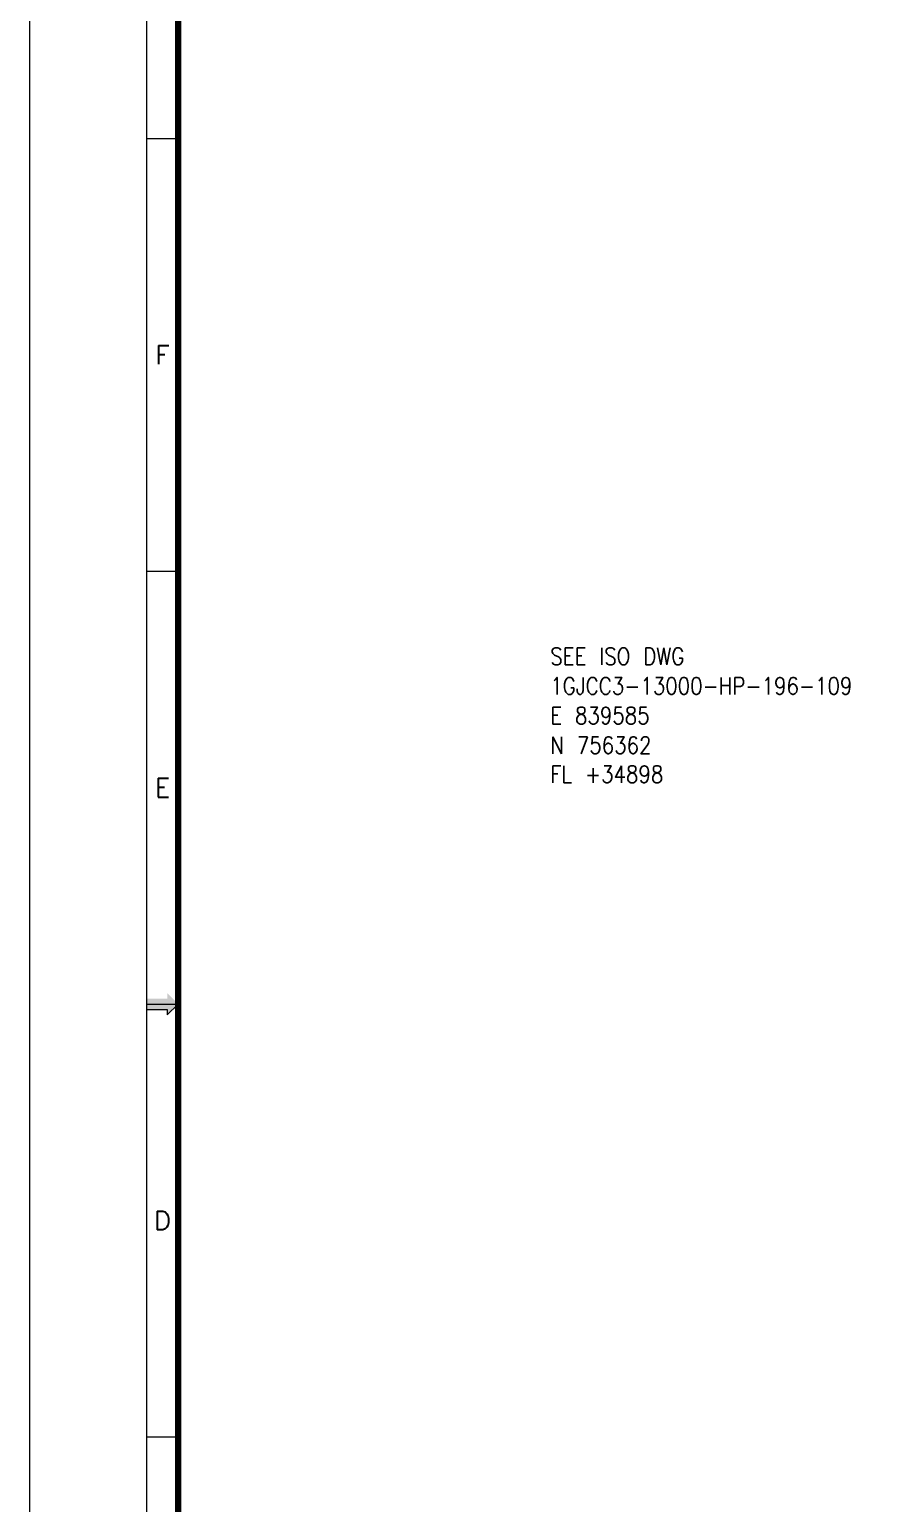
# Model space of a CAD drawing. Extents: x 0 to 841, y 0 to 594.
# Drawn here: x 0 to 133.4, y 217.8 to 451.6 of the extents above; entities that cross this region are included whole.
import ezdxf
from ezdxf.enums import TextEntityAlignment as Align

# ---------------------------------------------------------------- set-up
doc = ezdxf.new("R2010")
doc.units = 0
doc.header["$MEASUREMENT"] = 0
doc.layers.add('3', color=7, linetype='Continuous', lineweight=9)
doc.layers.add('T-TEXT1', color=7, linetype='Continuous', lineweight=9)
doc.styles.add('ROMANS', font='ROMANS')
doc.styles.add('TXT', font='txt.shx')

msp = doc.modelspace()

# ---------------------------------------------------------------- linework, layer by layer
at = {"layer": 'T-TEXT1', "color": 7, "linetype": 'Continuous', "lineweight": 0}
for p, q in [((18.6125, 434.2625), (23.575, 434.2625)), ((18.6125, 365.6375), (23.575, 365.6375)), ((18.6125, 297), (23.575, 297)), ((21.85, 295.275), (23.575, 297)), ((18.6125, 296.1375), (21.85, 296.1375)), ((21.85, 296.1375), (21.85, 295.275)), ((18.6125, 228.3625), (23.575, 228.3625))]:
    msp.add_line(p, q, dxfattribs=at)
msp.add_lwpolyline([(0, 0), (841, 0), (841, 594), (0, 594), (0, 0)], dxfattribs=at)
msp.add_lwpolyline([(18.6125, 576.4875), (822.3875, 576.4875), (822.3875, 17.5125), (18.6125, 17.5125)], close=True, dxfattribs=at)
at = {"layer": 'T-TEXT1', "color": 7, "linetype": 'Continuous', "lineweight": 0, "const_width": 0.9911}
msp.add_lwpolyline([(23.575, 571.525), (817.425, 571.525), (817.425, 22.475), (23.575, 22.475), (23.575, 571.525)], dxfattribs=at)
at = {"layer": 'T-TEXT1', "color": 7, "linetype": 'Continuous', "lineweight": 0}
for points in [[(18.6125, 297.8625), (21.85, 297.8625), (18.6125, 296.1375), (21.85, 296.1375)], [(21.85, 298.725), (23.575, 297), (21.85, 295.275)]]:
    msp.add_solid(points, dxfattribs=at)

# ---------------------------------------------------------------- texts
at = {"layer": '3', "color": 2, "linetype": 'Continuous', "lineweight": 0, "style": 'TXT', "width": 0.851861}
for s, p in [('SEE ISO DWG', (82.6, 350.8)), ('1GJCC3-13000-HP-196-109', (82.6, 346.1)), ('E 839585', (82.6, 341.4)), ('N 756362', (82.6, 336.7)), ('FL +34898', (82.6, 332.1))]:
    msp.add_text(s, height=2.7, dxfattribs=at).set_placement(p)
at = {"layer": 'T-TEXT1', "color": 7, "linetype": 'Continuous', "lineweight": 0, "style": 'ROMANS'}
for s, p in [('F', (21.1, 399.95)), ('E', (21.1, 331.3125)), ('D', (21.1, 262.6875))]:
    msp.add_text(s, height=2.9732, dxfattribs=at).set_placement(p, align=Align.MIDDLE)

doc.saveas('drawing.dxf')
